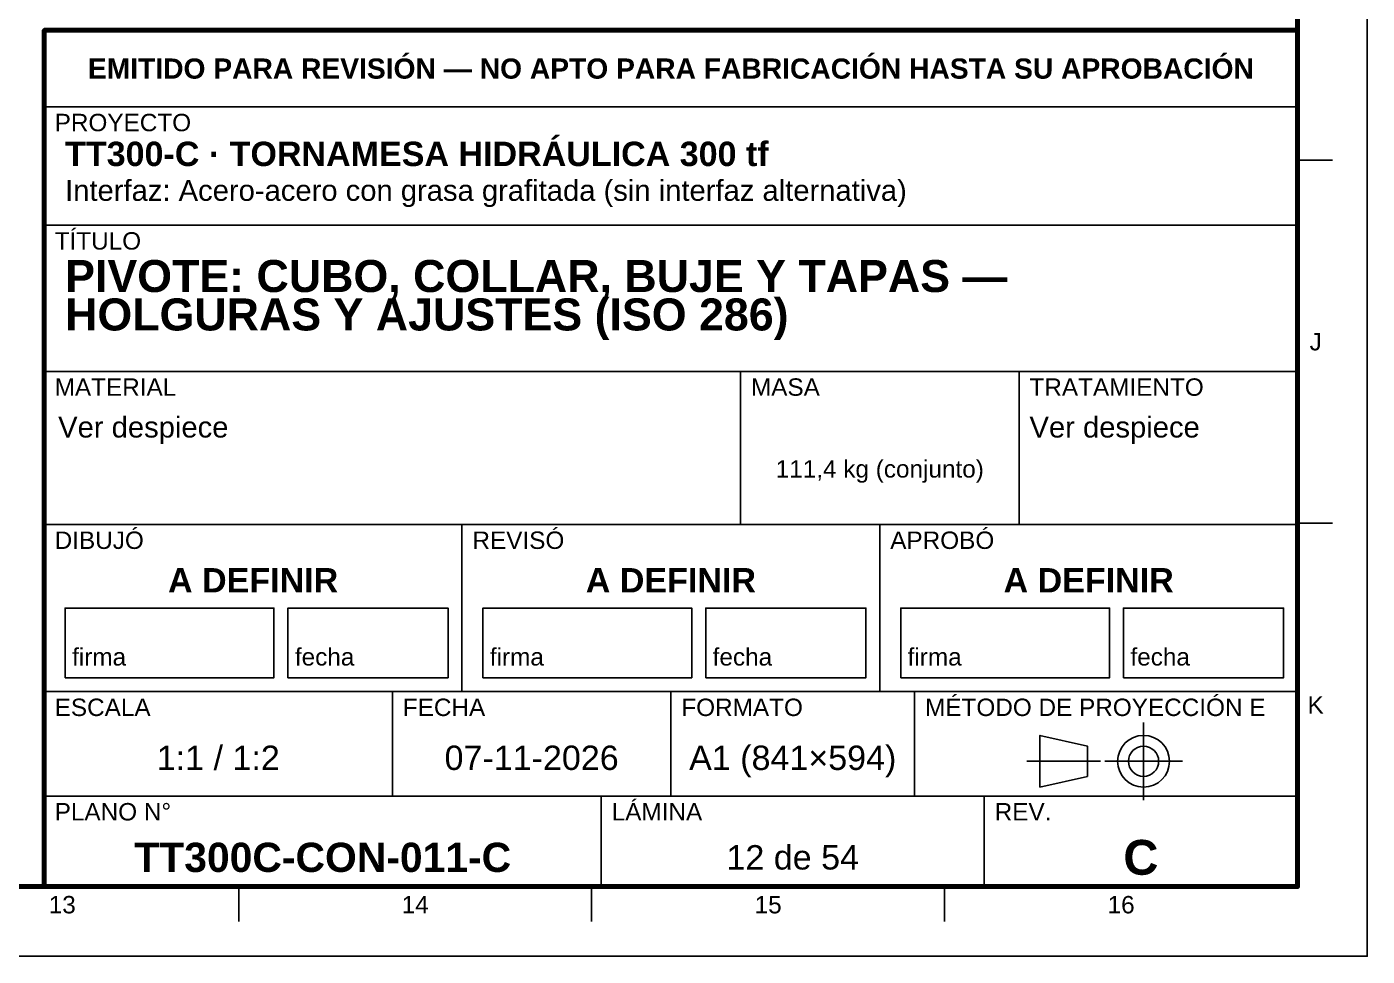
# Model space of a CAD drawing. Header units: millimetres. Extents: x 0 to 841, y 0 to 594.
# Drawn here: x 648.5 to 841, y 0 to 133.5 of the extents above; entities that cross this region are included whole.
import ezdxf
from ezdxf.enums import TextEntityAlignment as Align

# ---------------------------------------------------------------- set-up
doc = ezdxf.new("R2010")
doc.units = ezdxf.units.MM
doc.linetypes.add('EJE', pattern=[31, 20, -4, 3, -4])
for name, color, linetype, lineweight in [('EJE', 7, 'EJE', 25), ('FINA', 7, 'CONTINUOUS', 25), ('MARCO', 7, 'CONTINUOUS', 70), ('TXT', 7, 'CONTINUOUS', 25)]:
    doc.layers.add(name, color=color, linetype=linetype, lineweight=lineweight)
doc.styles.add('STD', font='LiberationSans-Regular.ttf')
doc.styles.add('STDB', font='LiberationSans-Bold.ttf')

msp = doc.modelspace()

# ---------------------------------------------------------------- linework, layer by layer
at = {"layer": 'EJE'}
for p, q in [((808.88, 22.42), (808.88, 33.58)), ((792.14, 28), (802.68, 28)), ((803.3, 28), (814.46, 28))]:
    msp.add_line(p, q, dxfattribs=at)
at = {"layer": 'FINA'}
for p, q in [((651, 133), (831, 133)), ((651, 122), (831, 122)), ((831, 114.36), (836, 114.36)), ((651, 105), (831, 105)), ((651, 84), (831, 84)), ((751, 62), (751, 84)), ((791, 62), (791, 84)), ((651, 62), (831, 62)), ((711, 38), (711, 62)), ((771, 38), (771, 62)), ((831, 62.18), (836, 62.18)), ((651, 38), (831, 38)), ((701, 23), (701, 38)), ((741, 23), (741, 38)), ((776, 23), (776, 38)), ((651, 23), (831, 23)), ((731, 10), (731, 23)), ((786, 10), (786, 23)), ((678.94, 10), (678.94, 5)), ((729.62, 10), (729.62, 5)), ((780.31, 10), (780.31, 5))]:
    msp.add_line(p, q, dxfattribs=at)
for points in [[(0, 0), (841, 0), (841, 594), (0, 594)], [(654, 40), (684, 40), (684, 50), (654, 50)], [(686, 40), (709, 40), (709, 50), (686, 50)], [(714, 40), (744, 40), (744, 50), (714, 50)], [(746, 40), (769, 40), (769, 50), (746, 50)], [(774, 40), (804, 40), (804, 50), (774, 50)], [(806, 40), (829, 40), (829, 50), (806, 50)], [(794, 24.28), (800.82, 25.83), (800.82, 30.17), (794, 31.72)]]:
    msp.add_lwpolyline(points, close=True, dxfattribs=at)
for radius in [3.72, 2.17]:
    msp.add_circle((808.88, 28), radius, dxfattribs=at)
at = {"layer": 'MARCO'}
for points in [[(20, 10), (831, 10), (831, 584), (20, 584)], [(651, 10), (831, 10), (831, 133), (651, 133)]]:
    msp.add_lwpolyline(points, close=True, dxfattribs=at)

# ---------------------------------------------------------------- texts
at = {"layer": 'TXT'}
for s, height, style, p in [('EMITIDO PARA REVISIÓN — NO APTO PARA FABRICACIÓN HASTA SU APROBACIÓN', 2.9, 'STDB', (741, 127.5)), ('J', 2.5, 'STD', (833.6, 88.27)), ('111,4 kg (conjunto)', 2.5, 'STD', (771, 70)), ('A DEFINIR', 3.5, 'STDB', (681, 54)), ('A DEFINIR', 3.5, 'STDB', (741, 54)), ('A DEFINIR', 3.5, 'STDB', (801, 54)), ('K', 2.5, 'STD', (833.6, 36.09)), ('1:1 / 1:2', 3.5, 'STD', (676, 28.5)), ('07-11-2026', 3.5, 'STD', (721, 28.5)), ('A1 (841×594)', 3.5, 'STD', (758.5, 28.5)), ('TT300C-CON-011-C', 4.2, 'STDB', (691, 14.2)), ('12 de 54', 3.5, 'STD', (758.5, 14.2)), ('C', 5, 'STDB', (808.5, 14.2)), ('13', 2.5, 'STD', (653.59, 7.4)), ('14', 2.5, 'STD', (704.28, 7.4)), ('15', 2.5, 'STD', (754.97, 7.4)), ('16', 2.5, 'STD', (805.66, 7.4))]:
    msp.add_text(s, height=height, dxfattribs=dict(at, style=style)).set_placement(p, align=Align.MIDDLE_CENTER)
for s, height, style, p in [('PROYECTO', 2.5, 'STD', (652.5, 121)), ('TT300-C · TORNAMESA HIDRÁULICA 300 tf', 3.5, 'STDB', (654, 117)), ('Interfaz: Acero-acero con grasa grafitada (sin interfaz alternativa)', 3, 'STD', (654, 111.5)), ('TÍTULO', 2.5, 'STD', (652.5, 104)), ('PIVOTE: CUBO, COLLAR, BUJE Y TAPAS —', 4.6, 'STDB', (654, 100)), ('HOLGURAS Y AJUSTES (ISO 286)', 4.6, 'STDB', (654, 94.48)), ('MATERIAL', 2.5, 'STD', (652.5, 83)), ('MASA', 2.5, 'STD', (752.5, 83)), ('TRATAMIENTO', 2.5, 'STD', (792.5, 83)), ('Ver despiece', 3, 'STD', (653, 77.5)), ('Ver despiece', 3, 'STD', (792.5, 77.5)), ('DIBUJÓ', 2.5, 'STD', (652.5, 61)), ('REVISÓ', 2.5, 'STD', (712.5, 61)), ('APROBÓ', 2.5, 'STD', (772.5, 61)), ('ESCALA', 2.5, 'STD', (652.5, 37)), ('FECHA', 2.5, 'STD', (702.5, 37)), ('FORMATO', 2.5, 'STD', (742.5, 37)), ('MÉTODO DE PROYECCIÓN E', 2.5, 'STD', (777.5, 37)), ('PLANO N°', 2.5, 'STD', (652.5, 22)), ('LÁMINA', 2.5, 'STD', (732.5, 22)), ('REV.', 2.5, 'STD', (787.5, 22))]:
    msp.add_text(s, height=height, dxfattribs=dict(at, style=style)).set_placement(p, align=Align.TOP_LEFT)
at = {"layer": 'TXT', "style": 'STD'}
for s, p in [('firma', (655, 41)), ('fecha', (687, 41)), ('firma', (715, 41)), ('fecha', (747, 41)), ('firma', (775, 41)), ('fecha', (807, 41))]:
    msp.add_text(s, height=2.5, dxfattribs=at).set_placement(p, align=Align.BOTTOM_LEFT)

doc.saveas('drawing.dxf')
